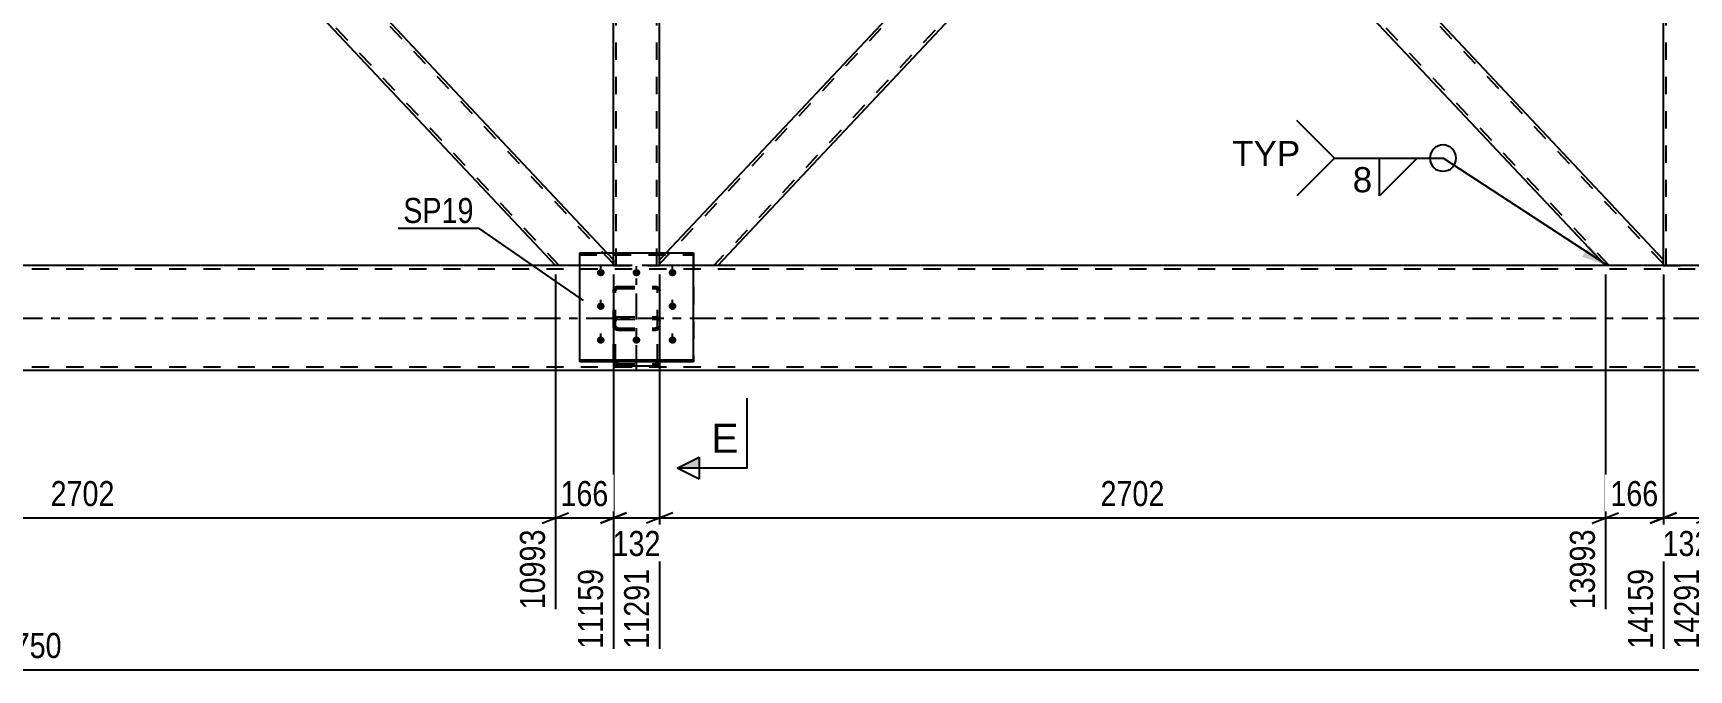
# Model space of a CAD drawing. Header units: millimetres. Extents: x -54 to 787, y -426 to 168.
# Drawn here: x 330.6 to 519.8, y -167.8 to -95 of the extents above; entities that cross this region are included whole.
import ezdxf

# ---------------------------------------------------------------- set-up
doc = ezdxf.new("R2010")
doc.units = ezdxf.units.MM
doc.linetypes.add('DXK_LINE_DOT2', pattern=[3.9198, 1.9599, -1.9599])
doc.linetypes.add('DXK_LINE_DOT3', pattern=[5.9187, 2.979, -0.9799, 0.9799, -0.9799])
doc.styles.add('Arial', font='ARIAL.TTF', dxfattribs={"height": 0.2})
doc.styles.add('Arial Narrow', font='ARIALN.TTF', dxfattribs={"height": 0.2})

# ---------------------------------------------------------------- blocks, each defined once
blk = doc.blocks.new('Part-761549023-3673 - 3598')
at = {"color": 7, "linetype": 'DXK_LINE_DOT2'}
for p, q in [((522.18, -6), (516.9, -6)), ((516.9, -6.66), (516.9, -6)), ((517.22, -121.6), (517.22, -6)), ((521.86, -121.6), (521.86, -6)), ((522.18, -6.66), (522.18, -6)), ((516.9, -121.6), (516.9, -120.94)), ((522.18, -121.6), (522.18, -120.94)), ((516.9, -121.6), (522.18, -121.6))]:
    blk.add_line(p, q, dxfattribs=at)
at = {"color": 2, "linetype": 'Continuous'}
for p, q in [((516.9, -120.94), (516.9, -6.66)), ((522.18, -120.94), (522.18, -6.66))]:
    blk.add_line(p, q, dxfattribs=at)
blk = doc.blocks.new('Part-761549023-3856 - 3598')
at = {"color": 7, "linetype": 'DXK_LINE_DOT2'}
for p, q in [((618.54, -122), (20.9, -122)), ((618.54, -121.6), (41.94, -121.6)), ((406.05, -121.6), (393.05, -121.6)), ((618.54, -133.2), (20.9, -133.2))]:
    blk.add_line(p, q, dxfattribs=at)
at = {"color": 2, "linetype": 'Continuous'}
for p, q in [((393.05, -121.6), (166.05, -121.6)), ((613.74, -121.6), (406.05, -121.6)), ((613.74, -133.6), (20.9, -133.6))]:
    blk.add_line(p, q, dxfattribs=at)
at = {"color": 7, "linetype": 'DXK_LINE_DOT3'}
blk.add_line((20.9, -127.6), (618.54, -127.6), dxfattribs=at)
blk = doc.blocks.new('Part-761549023-3743 - 3598')
at = {"color": 2, "linetype": 'Continuous'}
for p, q in [((339.54, -67.65), (343.16, -63.8)), ((343.16, -63.8), (396.16, -120.15)), ((390.27, -121.6), (339.54, -67.65))]:
    blk.add_line(p, q, dxfattribs=at)
at = {"color": 7, "linetype": 'DXK_LINE_DOT2'}
for p, q in [((396.9, -121.41), (342.94, -64.03)), ((339.76, -67.42), (339.78, -67.4)), ((390.71, -121.6), (339.76, -67.42)), ((396.16, -120.15), (396.9, -120.94)), ((396.9, -120.94), (396.9, -121.6)), ((396.9, -121.6), (390.27, -121.6))]:
    blk.add_line(p, q, dxfattribs=at)
blk = doc.blocks.new('Part-761549023-3723 - 3598')
at = {"color": 7, "linetype": 'DXK_LINE_DOT2'}
for p, q in [((390.71, -6), (282.18, -121.41)), ((396.9, -6.19), (288.37, -121.6)), ((396.9, -6), (390.27, -6)), ((339.54, -59.95), (335.92, -63.8)), ((343.16, -63.8), (339.54, -67.65)), ((288.81, -121.6), (282.18, -121.6))]:
    blk.add_line(p, q, dxfattribs=at)
at = {"color": 2, "linetype": 'Continuous'}
for p, q in [((390.27, -6), (339.54, -59.95)), ((396.9, -6.66), (343.16, -63.8)), ((396.9, -6.66), (396.9, -6)), ((335.92, -63.8), (282.18, -120.94)), ((339.54, -67.65), (288.81, -121.6)), ((282.18, -121.6), (282.18, -120.94))]:
    blk.add_line(p, q, dxfattribs=at)
blk = doc.blocks.new('Part-761549023-3738 - 3598')
at = {"color": 2, "linetype": 'Continuous'}
for p, q in [((463.16, -63.8), (459.54, -67.65)), ((516.9, -120.94), (463.16, -63.8)), ((510.27, -121.6), (459.54, -67.65)), ((516.9, -121.6), (516.9, -120.94))]:
    blk.add_line(p, q, dxfattribs=at)
at = {"color": 7, "linetype": 'DXK_LINE_DOT2'}
for p, q in [((516.9, -121.41), (462.94, -64.03)), ((459.76, -67.42), (459.78, -67.4)), ((510.71, -121.6), (459.76, -67.42)), ((516.9, -121.6), (510.27, -121.6))]:
    blk.add_line(p, q, dxfattribs=at)
blk = doc.blocks.new('Part-761549023-3773 - 3598')
at = {"color": 7, "linetype": 'DXK_LINE_DOT2'}
for p, q in [((396.91, -124.45), (396.95, -124.27)), ((396.91, -132.55), (396.91, -124.45)), ((396.95, -124.27), (397.05, -124.13)), ((397.05, -124.13), (397.21, -124.03)), ((397.17, -124.36), (397.15, -124.45)), ((397.15, -132.55), (397.15, -124.45)), ((397.22, -124.29), (397.17, -124.36)), ((397.21, -124.03), (397.39, -123.99)), ((397.3, -124.24), (397.22, -124.29)), ((397.39, -124.22), (397.3, -124.24)), ((397.39, -123.99), (401.71, -123.99)), ((397.39, -124.22), (401.71, -124.22)), ((401.71, -123.99), (401.89, -124.03)), ((401.8, -124.24), (401.71, -124.22)), ((401.88, -124.29), (401.8, -124.24)), ((401.93, -124.36), (401.88, -124.29)), ((401.89, -124.03), (402.05, -124.13)), ((401.95, -124.45), (401.93, -124.36)), ((401.95, -132.55), (401.95, -124.45)), ((402.05, -124.13), (402.15, -124.27)), ((402.15, -124.27), (402.19, -124.45)), ((402.19, -132.55), (402.19, -124.45)), ((396.95, -127.76), (396.91, -127.95)), ((396.95, -128.68), (396.91, -128.51)), ((397.05, -128.82), (396.95, -128.68)), ((397.15, -127.95), (397.17, -127.85)), ((397.15, -128.51), (397.17, -128.59)), ((397.17, -127.85), (397.22, -127.77)), ((397.17, -128.59), (397.22, -128.66)), ((397.39, -127.44), (397.21, -127.48)), ((397.22, -127.77), (397.3, -127.72)), ((397.22, -128.66), (397.3, -128.71)), ((397.3, -127.72), (397.39, -127.7)), ((397.39, -127.44), (401.71, -127.44)), ((397.39, -127.7), (401.71, -127.7)), ((401.89, -127.48), (401.71, -127.44)), ((401.71, -127.7), (401.8, -127.72)), ((401.8, -127.72), (401.88, -127.77)), ((401.8, -128.71), (401.88, -128.66)), ((401.88, -127.77), (401.93, -127.85)), ((401.88, -128.66), (401.93, -128.59)), ((401.93, -127.85), (401.95, -127.95)), ((401.93, -128.59), (401.95, -128.51)), ((402.15, -128.68), (402.05, -128.82)), ((402.19, -127.95), (402.15, -127.76)), ((402.19, -128.51), (402.15, -128.68)), ((397.21, -128.92), (397.05, -128.82)), ((397.39, -128.96), (397.21, -128.92)), ((397.3, -128.71), (397.39, -128.73)), ((397.39, -128.73), (401.71, -128.73)), ((397.39, -128.96), (401.71, -128.96)), ((401.71, -128.73), (401.8, -128.71)), ((401.89, -128.92), (401.71, -128.96)), ((402.05, -128.82), (401.89, -128.92)), ((396.91, -132.55), (396.95, -132.75)), ((397.17, -132.65), (397.15, -132.55)), ((397.22, -132.73), (397.17, -132.65)), ((397.21, -133.02), (397.39, -133.06)), ((397.3, -132.79), (397.22, -132.73)), ((397.39, -132.81), (397.3, -132.79)), ((397.39, -132.81), (401.71, -132.81)), ((397.39, -133.06), (401.71, -133.06)), ((401.8, -132.79), (401.71, -132.81)), ((401.71, -133.06), (401.89, -133.02)), ((401.88, -132.73), (401.8, -132.79)), ((401.93, -132.65), (401.88, -132.73)), ((401.95, -132.55), (401.93, -132.65)), ((402.15, -132.75), (402.19, -132.55))]:
    blk.add_line(p, q, dxfattribs=at)
for centre, start, end in [((397.41, -127.93), 114.32, 159.2417), ((401.69, -127.93), 20.7583, 65.68), ((397.41, -132.57), 200.7583, 245.68), ((401.69, -132.57), 294.32, 339.2417)]:
    blk.add_arc(centre, 0.496, start, end, dxfattribs=at)
blk = doc.blocks.new('Part-761549023-3713 - 3598')
at = {"color": 7, "linetype": 'DXK_LINE_DOT2'}
for p, q in [((510.71, -6), (402.18, -121.41)), ((516.9, -6.19), (408.37, -121.6)), ((516.9, -6), (510.27, -6)), ((459.54, -59.95), (455.92, -63.8)), ((463.16, -63.8), (459.54, -67.65)), ((402.92, -120.15), (402.18, -120.94)), ((402.18, -121.6), (402.18, -120.94)), ((408.81, -121.6), (402.18, -121.6))]:
    blk.add_line(p, q, dxfattribs=at)
at = {"color": 2, "linetype": 'Continuous'}
for p, q in [((510.27, -6), (459.54, -59.95)), ((516.9, -6.66), (463.16, -63.8)), ((516.9, -6.66), (516.9, -6)), ((455.92, -63.8), (402.92, -120.15)), ((459.54, -67.65), (408.81, -121.6))]:
    blk.add_line(p, q, dxfattribs=at)
blk = doc.blocks.new('Part-761549023-3797 - 3598')
at = {"color": 7, "linetype": 'DXK_LINE_DOT2'}
for p, q in [((396.95, -124.27), (396.91, -124.45)), ((396.91, -132.55), (396.91, -124.45)), ((397.05, -124.13), (396.95, -124.27)), ((397.21, -124.03), (397.05, -124.13)), ((397.15, -124.45), (397.17, -124.36)), ((397.15, -132.55), (397.15, -124.45)), ((397.17, -124.36), (397.22, -124.29)), ((397.39, -123.99), (397.21, -124.03)), ((397.22, -124.29), (397.3, -124.24)), ((397.3, -124.24), (397.39, -124.22)), ((397.39, -123.99), (401.71, -123.99)), ((397.39, -124.22), (401.71, -124.22)), ((401.89, -124.03), (401.71, -123.99)), ((401.71, -124.22), (401.8, -124.24)), ((401.8, -124.24), (401.88, -124.29)), ((401.88, -124.29), (401.93, -124.36)), ((402.05, -124.13), (401.89, -124.03)), ((401.93, -124.36), (401.95, -124.45)), ((401.95, -132.55), (401.95, -124.45)), ((402.15, -124.27), (402.05, -124.13)), ((402.19, -124.45), (402.15, -124.27)), ((402.19, -132.55), (402.19, -124.45)), ((396.91, -127.95), (396.95, -127.76)), ((396.91, -128.51), (396.95, -128.68)), ((396.95, -128.68), (397.05, -128.82)), ((397.17, -127.85), (397.15, -127.95)), ((397.17, -128.59), (397.15, -128.51)), ((397.22, -127.77), (397.17, -127.85)), ((397.22, -128.66), (397.17, -128.59)), ((397.21, -127.48), (397.39, -127.44)), ((397.3, -127.72), (397.22, -127.77)), ((397.3, -128.71), (397.22, -128.66)), ((397.39, -127.7), (397.3, -127.72)), ((397.39, -127.44), (401.71, -127.44)), ((397.39, -127.7), (401.71, -127.7)), ((401.71, -127.44), (401.89, -127.48)), ((401.8, -127.72), (401.71, -127.7)), ((401.88, -127.77), (401.8, -127.72)), ((401.88, -128.66), (401.8, -128.71)), ((401.93, -127.85), (401.88, -127.77)), ((401.93, -128.59), (401.88, -128.66)), ((401.95, -127.95), (401.93, -127.85)), ((401.95, -128.51), (401.93, -128.59)), ((402.05, -128.82), (402.15, -128.68)), ((402.15, -127.76), (402.19, -127.95)), ((402.15, -128.68), (402.19, -128.51)), ((397.05, -128.82), (397.21, -128.92)), ((397.21, -128.92), (397.39, -128.96)), ((397.39, -128.73), (397.3, -128.71)), ((397.39, -128.73), (401.71, -128.73)), ((397.39, -128.96), (401.71, -128.96)), ((401.8, -128.71), (401.71, -128.73)), ((401.71, -128.96), (401.89, -128.92)), ((401.89, -128.92), (402.05, -128.82)), ((396.92, -132.58), (396.91, -132.55)), ((397.15, -132.55), (397.17, -132.65)), ((397.17, -132.65), (397.22, -132.73)), ((397.22, -132.73), (397.3, -132.79)), ((397.3, -132.79), (397.39, -132.81)), ((397.39, -132.81), (401.71, -132.81)), ((401.71, -132.81), (401.8, -132.79)), ((401.8, -132.79), (401.88, -132.73)), ((401.88, -132.73), (401.93, -132.65)), ((401.93, -132.65), (401.95, -132.55)), ((402.19, -132.55), (402.18, -132.58))]:
    blk.add_line(p, q, dxfattribs=at)
at = {"color": 7, "linetype": 'DXK_LINE_DOT3'}
blk.add_line((399.55, -133.67), (399.55, -123.06), dxfattribs=at)
at = {"color": 2, "linetype": 'Continuous'}
for p, q in [((396.95, -132.75), (396.92, -132.58)), ((397.39, -133.06), (397.21, -133.02)), ((397.39, -133.06), (401.71, -133.06)), ((401.89, -133.02), (401.71, -133.06)), ((402.18, -132.58), (402.15, -132.75))]:
    blk.add_line(p, q, dxfattribs=at)
at = {"color": 7, "linetype": 'DXK_LINE_DOT2'}
for centre, start, end in [((397.41, -127.93), 114.3199, 159.2417), ((401.69, -127.93), 20.7583, 65.6801)]:
    blk.add_arc(centre, 0.496, start, end, dxfattribs=at)
at = {"color": 2, "linetype": 'Continuous'}
for centre, start, end in [((397.41, -132.57), 200.7583, 245.6801), ((401.69, -132.57), 294.3199, 339.2417)]:
    blk.add_arc(centre, 0.496, start, end, dxfattribs=at)
blk = doc.blocks.new('Part-761549023-3803 - 3598')
at = {"color": 7, "linetype": 'DXK_LINE_DOT2'}
for p, q in [((402.18, -6), (396.9, -6)), ((396.9, -6.66), (396.9, -6)), ((397.22, -121.6), (397.22, -6)), ((401.86, -121.6), (401.86, -6)), ((402.18, -6.66), (402.18, -6)), ((396.9, -121.6), (396.9, -120.15)), ((402.18, -121.6), (402.18, -120.15)), ((396.9, -121.6), (402.18, -121.6))]:
    blk.add_line(p, q, dxfattribs=at)
at = {"color": 2, "linetype": 'Continuous'}
for p, q in [((396.9, -120.15), (396.9, -6.66)), ((402.18, -120.15), (402.18, -6.66))]:
    blk.add_line(p, q, dxfattribs=at)
blk = doc.blocks.new('Part-761549023-3823 - 3598')
at = {"color": 2, "linetype": 'Continuous'}
for p, q in [((393.05, -120.15), (406.05, -120.15)), ((393.05, -132.58), (393.05, -120.15)), ((406.05, -132.58), (406.05, -120.15)), ((393.05, -132.36), (406.05, -132.36)), ((406.05, -132.58), (393.05, -132.58))]:
    blk.add_line(p, q, dxfattribs=at)
at = {"color": 7, "linetype": 'DXK_LINE_DOT2'}
blk.add_line((393.05, -120.37), (406.05, -120.37), dxfattribs=at)
blk = doc.blocks.new('Part-761549023-3826 - 3598')
at = {"color": 7, "linetype": 'DXK_LINE_DOT2'}
for p, q in [((393.05, -132.58), (393.05, -120.15)), ((393.05, -120.15), (406.05, -120.15)), ((393.05, -120.37), (406.05, -120.37)), ((406.05, -120.15), (406.05, -132.58)), ((393.05, -132.36), (406.05, -132.36)), ((406.05, -132.58), (393.05, -132.58))]:
    blk.add_line(p, q, dxfattribs=at)
blk = doc.blocks.new('Bolt-761549023-3940 - 3598')
at = {"linetype": 'Continuous'}
for points in [[(395.45, -122.82), (395.36, -122.81), (395.27, -122.78), (395.19, -122.74), (395.12, -122.68), (395.07, -122.61), (395.03, -122.53), (395.01, -122.45), (395.01, -122.36), (395.03, -122.28), (395.07, -122.2), (395.12, -122.13), (395.19, -122.07), (395.27, -122.03), (395.36, -122), (395.45, -121.99), (395.54, -122), (395.63, -122.03), (395.71, -122.07), (395.78, -122.13), (395.83, -122.2), (395.87, -122.28), (395.89, -122.36), (395.89, -122.45), (395.87, -122.53), (395.83, -122.61), (395.78, -122.68), (395.71, -122.74), (395.63, -122.78), (395.54, -122.81)], [(399.53, -122.82), (399.44, -122.81), (399.35, -122.78), (399.27, -122.74), (399.2, -122.68), (399.15, -122.61), (399.11, -122.53), (399.09, -122.45), (399.09, -122.36), (399.11, -122.28), (399.15, -122.2), (399.2, -122.13), (399.27, -122.07), (399.35, -122.03), (399.44, -122), (399.53, -121.99), (399.62, -122), (399.71, -122.03), (399.79, -122.07), (399.86, -122.13), (399.91, -122.2), (399.95, -122.28), (399.97, -122.36), (399.97, -122.45), (399.95, -122.53), (399.91, -122.61), (399.86, -122.68), (399.79, -122.74), (399.71, -122.78), (399.62, -122.81)], [(403.65, -122.82), (403.56, -122.81), (403.47, -122.78), (403.39, -122.74), (403.32, -122.68), (403.27, -122.61), (403.23, -122.53), (403.21, -122.45), (403.21, -122.36), (403.23, -122.28), (403.27, -122.2), (403.32, -122.13), (403.39, -122.07), (403.47, -122.03), (403.56, -122), (403.65, -121.99), (403.74, -122), (403.83, -122.03), (403.91, -122.07), (403.98, -122.13), (404.03, -122.2), (404.07, -122.28), (404.09, -122.36), (404.09, -122.45), (404.07, -122.53), (404.03, -122.61), (403.98, -122.68), (403.91, -122.74), (403.83, -122.78), (403.74, -122.81)], [(395.45, -126.65), (395.36, -126.64), (395.27, -126.62), (395.19, -126.57), (395.12, -126.51), (395.07, -126.44), (395.03, -126.37), (395.01, -126.28), (395.01, -126.19), (395.03, -126.11), (395.07, -126.03), (395.12, -125.96), (395.19, -125.9), (395.27, -125.86), (395.36, -125.83), (395.45, -125.82), (395.54, -125.83), (395.63, -125.86), (395.71, -125.9), (395.78, -125.96), (395.83, -126.03), (395.87, -126.11), (395.89, -126.19), (395.89, -126.28), (395.87, -126.37), (395.83, -126.44), (395.78, -126.51), (395.71, -126.57), (395.63, -126.62), (395.54, -126.64)], [(403.65, -126.65), (403.56, -126.64), (403.47, -126.62), (403.39, -126.57), (403.32, -126.51), (403.27, -126.44), (403.23, -126.37), (403.21, -126.28), (403.21, -126.19), (403.23, -126.11), (403.27, -126.03), (403.32, -125.96), (403.39, -125.9), (403.47, -125.86), (403.56, -125.83), (403.65, -125.82), (403.74, -125.83), (403.83, -125.86), (403.91, -125.9), (403.98, -125.96), (404.03, -126.03), (404.07, -126.11), (404.09, -126.19), (404.09, -126.28), (404.07, -126.37), (404.03, -126.44), (403.98, -126.51), (403.91, -126.57), (403.83, -126.62), (403.74, -126.64)], [(395.45, -130.52), (395.36, -130.51), (395.27, -130.49), (395.19, -130.44), (395.12, -130.39), (395.07, -130.32), (395.03, -130.24), (395.01, -130.15), (395.01, -130.07), (395.03, -129.98), (395.07, -129.9), (395.12, -129.83), (395.19, -129.78), (395.27, -129.73), (395.36, -129.71), (395.45, -129.7), (395.54, -129.71), (395.63, -129.73), (395.71, -129.78), (395.78, -129.83), (395.83, -129.9), (395.87, -129.98), (395.89, -130.07), (395.89, -130.15), (395.87, -130.24), (395.83, -130.32), (395.78, -130.39), (395.71, -130.44), (395.63, -130.49), (395.54, -130.51)], [(399.53, -130.52), (399.44, -130.51), (399.35, -130.49), (399.27, -130.44), (399.2, -130.39), (399.15, -130.32), (399.11, -130.24), (399.09, -130.15), (399.09, -130.07), (399.11, -129.98), (399.15, -129.9), (399.2, -129.83), (399.27, -129.78), (399.35, -129.73), (399.44, -129.71), (399.53, -129.7), (399.62, -129.71), (399.71, -129.73), (399.79, -129.78), (399.86, -129.83), (399.91, -129.9), (399.95, -129.98), (399.97, -130.07), (399.97, -130.15), (399.95, -130.24), (399.91, -130.32), (399.86, -130.39), (399.79, -130.44), (399.71, -130.49), (399.62, -130.51)], [(403.65, -130.52), (403.56, -130.51), (403.47, -130.49), (403.39, -130.44), (403.32, -130.39), (403.27, -130.32), (403.23, -130.24), (403.21, -130.15), (403.21, -130.07), (403.23, -129.98), (403.27, -129.9), (403.32, -129.83), (403.39, -129.78), (403.47, -129.73), (403.56, -129.71), (403.65, -129.7), (403.74, -129.71), (403.83, -129.73), (403.91, -129.78), (403.98, -129.83), (404.03, -129.9), (404.07, -129.98), (404.09, -130.07), (404.09, -130.15), (404.07, -130.24), (404.03, -130.32), (403.98, -130.39), (403.91, -130.44), (403.83, -130.49), (403.74, -130.51)]]:
    blk.add_hatch(color=1, dxfattribs=at).paths.add_polyline_path(points)
at = {"color": 1, "linetype": 'Continuous'}
for p, q in [((395.45, -122.8), (395.45, -121.67)), ((399.53, -122.8), (399.53, -121.67)), ((403.65, -122.8), (403.65, -121.67)), ((395.45, -126.63), (395.45, -125.5)), ((403.65, -126.63), (403.65, -125.5)), ((395.45, -130.51), (395.45, -129.37)), ((399.53, -130.51), (399.53, -129.37)), ((403.65, -130.51), (403.65, -129.37))]:
    blk.add_line(p, q, dxfattribs=at)
blk = doc.blocks.new('Bolt-761549023-3941 - 3598')
at = {"color": 1, "linetype": 'DXK_LINE_DOT2'}
for p, q in [((395.45, -122.8), (395.45, -121.67)), ((399.53, -122.8), (399.53, -121.67)), ((403.65, -122.8), (403.65, -121.67)), ((395.45, -126.67), (395.45, -125.54)), ((403.65, -126.67), (403.65, -125.54)), ((395.45, -130.51), (395.45, -129.37)), ((399.53, -130.51), (399.53, -129.37)), ((403.65, -130.51), (403.65, -129.37))]:
    blk.add_line(p, q, dxfattribs=at)
blk = doc.blocks.new('StraightDimension-761549023-8371 - 3598')
at = {"color": 7, "linetype": 'Continuous'}
for p, q in [((402.18, -122.6), (402.18, -165.37)), ((510.27, -122.6), (510.27, -160.87)), ((403.68, -149.83), (400.68, -151.03)), ((402.18, -150.43), (510.27, -150.43)), ((508.77, -151.03), (511.77, -149.83))]:
    blk.add_line(p, q, dxfattribs=at)
at = {"color": 0}
blk.add_wipeout([(460.48, -149.68), (460.48, -145.48), (451.97, -145.48), (451.97, -149.68)], dxfattribs=at)
at = {"color": 0, "linetype": 'Continuous'}
blk.add_wipeout([(509.67, -151.13), (505.47, -151.13), (505.47, -161.47), (509.67, -161.47)], dxfattribs=at)
at = {"color": 3, "style": 'Arial Narrow'}
blk.add_text('2702', height=2.863, dxfattribs=at).set_placement((452.57, -149.08))
at = {"color": 3, "linetype": 'Continuous', "style": 'Arial Narrow'}
blk.add_text('13993', height=2.863, rotation=90.0002, dxfattribs=at).set_placement((509.07, -160.87))
blk = doc.blocks.new('StraightDimension-761549023-8370 - 3598')
at = {"color": 7, "linetype": 'Continuous'}
for p, q in [((510.27, -122.6), (510.27, -160.87)), ((516.9, -122.6), (516.9, -165.37)), ((508.77, -151.03), (511.77, -149.83)), ((510.27, -150.43), (516.9, -150.43)), ((518.4, -149.83), (515.4, -151.03))]:
    blk.add_line(p, q, dxfattribs=at)
at = {"color": 0}
blk.add_wipeout([(516.93, -149.68), (516.93, -145.48), (510.24, -145.48), (510.24, -149.68)], dxfattribs=at)
at = {"color": 0, "linetype": 'Continuous'}
blk.add_wipeout([(516.3, -155.63), (512.1, -155.63), (512.1, -165.97), (516.3, -165.97)], dxfattribs=at)
at = {"color": 3, "style": 'Arial Narrow'}
blk.add_text('166', height=2.863, dxfattribs=at).set_placement((510.84, -149.08))
at = {"color": 3, "linetype": 'Continuous', "style": 'Arial Narrow'}
blk.add_text('14159', height=2.863, rotation=90.0002, dxfattribs=at).set_placement((515.7, -165.37))
blk = doc.blocks.new('StraightDimension-761549023-8369 - 3598')
at = {"color": 7, "linetype": 'Continuous'}
for p, q in [((516.9, -122.6), (516.9, -165.37)), ((522.18, -122.6), (522.18, -165.37)), ((515.4, -151.03), (518.4, -149.83)), ((516.9, -150.43), (522.18, -150.43)), ((523.68, -149.83), (520.68, -151.03))]:
    blk.add_line(p, q, dxfattribs=at)
at = {"color": 0}
blk.add_wipeout([(522.88, -155.38), (522.88, -151.18), (516.2, -151.18), (516.2, -155.38)], dxfattribs=at)
at = {"color": 0, "linetype": 'Continuous'}
blk.add_wipeout([(521.58, -155.63), (517.38, -155.63), (517.38, -165.97), (521.58, -165.97)], dxfattribs=at)
at = {"color": 3, "style": 'Arial Narrow'}
blk.add_text('132', height=2.863, dxfattribs=at).set_placement((516.8, -154.78))
at = {"color": 3, "linetype": 'Continuous', "style": 'Arial Narrow'}
blk.add_text('14291', height=2.863, rotation=90.0002, dxfattribs=at).set_placement((520.98, -165.37))
blk = doc.blocks.new('StraightDimension-761549023-8372 - 3598')
at = {"color": 7, "linetype": 'Continuous'}
for p, q in [((396.9, -122.6), (396.9, -165.37)), ((402.18, -122.6), (402.18, -165.37)), ((395.4, -151.03), (398.4, -149.83)), ((396.9, -150.43), (402.18, -150.43)), ((403.68, -149.83), (400.68, -151.03))]:
    blk.add_line(p, q, dxfattribs=at)
at = {"color": 0}
blk.add_wipeout([(402.88, -155.38), (402.88, -151.18), (396.2, -151.18), (396.2, -155.38)], dxfattribs=at)
at = {"color": 0, "linetype": 'Continuous'}
blk.add_wipeout([(401.58, -155.63), (397.38, -155.63), (397.38, -165.97), (401.58, -165.97)], dxfattribs=at)
at = {"color": 3, "style": 'Arial Narrow'}
blk.add_text('132', height=2.863, dxfattribs=at).set_placement((396.8, -154.78))
at = {"color": 3, "linetype": 'Continuous', "style": 'Arial Narrow'}
blk.add_text('11291', height=2.863, rotation=90.0002, dxfattribs=at).set_placement((400.98, -165.37))
blk = doc.blocks.new('StraightDimension-761549023-8373 - 3598')
at = {"color": 7, "linetype": 'Continuous'}
for p, q in [((390.27, -122.6), (390.27, -160.87)), ((396.9, -122.6), (396.9, -165.37)), ((388.77, -151.03), (391.77, -149.83)), ((390.27, -150.43), (396.9, -150.43)), ((398.4, -149.83), (395.4, -151.03))]:
    blk.add_line(p, q, dxfattribs=at)
at = {"color": 0}
blk.add_wipeout([(396.93, -149.68), (396.93, -145.48), (390.24, -145.48), (390.24, -149.68)], dxfattribs=at)
at = {"color": 0, "linetype": 'Continuous'}
blk.add_wipeout([(396.3, -155.63), (392.1, -155.63), (392.1, -165.97), (396.3, -165.97)], dxfattribs=at)
at = {"color": 3, "style": 'Arial Narrow'}
blk.add_text('166', height=2.863, dxfattribs=at).set_placement((390.84, -149.08))
at = {"color": 3, "linetype": 'Continuous', "style": 'Arial Narrow'}
blk.add_text('11159', height=2.863, rotation=90.0002, dxfattribs=at).set_placement((395.7, -165.37))
blk = doc.blocks.new('StraightDimension-761549023-8374 - 3598')
at = {"color": 7, "linetype": 'Continuous'}
for p, q in [((282.18, -122.6), (282.18, -163.54)), ((390.27, -122.6), (390.27, -160.87)), ((283.68, -149.83), (280.68, -151.03)), ((282.18, -150.43), (390.27, -150.43)), ((388.77, -151.03), (391.77, -149.83))]:
    blk.add_line(p, q, dxfattribs=at)
at = {"color": 0}
blk.add_wipeout([(340.48, -149.68), (340.48, -145.48), (331.97, -145.48), (331.97, -149.68)], dxfattribs=at)
at = {"color": 0, "linetype": 'Continuous'}
blk.add_wipeout([(389.67, -151.13), (385.47, -151.13), (385.47, -161.47), (389.67, -161.47)], dxfattribs=at)
at = {"color": 3, "style": 'Arial Narrow'}
blk.add_text('2702', height=2.863, dxfattribs=at).set_placement((332.57, -149.08))
at = {"color": 3, "linetype": 'Continuous', "style": 'Arial Narrow'}
blk.add_text('10993', height=2.863, rotation=90.0002, dxfattribs=at).set_placement((389.07, -160.87))
blk = doc.blocks.new('StraightDimension-761549023-13310 - 3598')
at = {"color": 7, "linetype": 'Continuous'}
blk.add_line((-1, -167.79), (659.54, -167.79), dxfattribs=at)
at = {"color": 0}
blk.add_wipeout([(334.44, -167.04), (334.44, -162.84), (324.1, -162.84), (324.1, -167.04)], dxfattribs=at)
at = {"color": 3, "style": 'Arial Narrow'}
blk.add_text('17750', height=2.863, dxfattribs=at).set_placement((324.7, -166.44))
blk = doc.blocks.new('Mark-761549023-3819 - 3598')
at = {"color": 0}
blk.add_wipeout([(380.91, -116.73), (380.91, -113.73), (372.88, -113.73), (372.88, -116.73)], dxfattribs=at)
blk.add_wipeout([(380.91, -116.73), (380.91, -113.73), (372.88, -113.73), (372.88, -116.73)], dxfattribs=at)
at = {"color": 30, "linetype": 'Continuous'}
for p in [(372.28, -117.33), (393.46, -125.59)]:
    blk.add_line(p, (381.51, -117.33), dxfattribs=at)
at = {"color": 3, "style": 'Arial Narrow'}
blk.add_text('SP19', height=2.863, dxfattribs=at).set_placement((372.88, -116.73))
blk = doc.blocks.new('SectionMark-761549023-4984 - 3598')
at = {"linetype": 'Continuous'}
for points in [[(406.68, 24.38), (406.68, 23.13), (404.18, 24.38)], [(406.68, -143.49), (406.68, -144.74), (404.18, -144.74)]]:
    blk.add_hatch(color=6, dxfattribs=at).paths.add_polyline_path(points)
at = {"color": 6, "linetype": 'Continuous'}
for p, q in [((404.18, 24.38), (406.68, 25.63)), ((406.68, 23.13), (406.68, 25.63)), ((412.18, 24.38), (404.18, 24.38)), ((404.18, 24.38), (406.68, 23.13)), ((412.18, 24.38), (412.18, 16.38)), ((412.18, -144.74), (412.18, -136.74)), ((404.18, -144.74), (406.68, -143.49)), ((406.68, -143.49), (406.68, -145.99)), ((412.18, -144.74), (404.18, -144.74)), ((406.68, -145.99), (404.18, -144.74))]:
    blk.add_line(p, q, dxfattribs=at)
at = {"color": 0, "linetype": 'Continuous'}
for points in [[(411.18, 19.13), (411.18, 22.63), (408.07, 22.63), (408.07, 19.13)], [(411.18, -142.99), (411.18, -139.49), (408.07, -139.49), (408.07, -142.99)]]:
    blk.add_wipeout(points, dxfattribs=at)
at = {"color": 3, "linetype": 'Continuous', "style": 'Arial'}
for p in [(408.07, 19.13), (408.07, -142.99)]:
    blk.add_text('E', height=3.34, dxfattribs=at).set_placement(p)
blk = doc.blocks.new('WeldMark-761549023-4996 - 3598')
at = {"linetype": 'Continuous'}
blk.add_hatch(color=30, dxfattribs=at).paths.add_polyline_path([(508.42, -119.33), (510.52, -121.6), (507.6, -120.59)])
at = {"color": 3, "linetype": 'Continuous'}
for q in [(475, -105.04), (475, -113.61)]:
    blk.add_line((479.29, -109.32), q, dxfattribs=at)
at = {"color": 30, "linetype": 'Continuous'}
blk.add_line((510.52, -121.6), (491.71, -109.32), dxfattribs=at)
at = {"color": 3, "linetype": 'Continuous'}
for start, end in [(90, 270), (270, 90)]:
    blk.add_arc((491.71, -109.32), 1.5, start, end, dxfattribs=at)
at = {"color": 0}
blk.add_wipeout([(483.81, -113.42), (483.81, -110.02), (481.19, -110.02), (481.19, -113.42)], dxfattribs=at)
at = {"color": 30, "linetype": 'Continuous'}
blk.add_line((479.29, -109.32), (491.71, -109.32), dxfattribs=at)
at = {"color": 3, "linetype": 'Continuous'}
for p, q in [((484.47, -109.32), (488.75, -109.32)), ((488.75, -109.32), (484.47, -113.61)), ((484.47, -113.61), (484.47, -109.32))]:
    blk.add_line(p, q, dxfattribs=at)
at = {"color": 3, "style": 'Arial'}
blk.add_text('8', height=2.87, dxfattribs=at).set_placement((481.39, -113.22))
at = {"color": 0, "linetype": 'Continuous'}
blk.add_wipeout([(475.39, -110.22), (475.39, -107.22), (467.61, -107.22), (467.61, -110.22)], dxfattribs=at)
blk.add_wipeout([(475.39, -110.22), (475.39, -107.22), (467.61, -107.22), (467.61, -110.22)], dxfattribs=at)
at = {"color": 3, "linetype": 'Continuous', "style": 'Arial'}
blk.add_text('TYP', height=2.865, dxfattribs=at).set_placement((467.61, -110.22))

msp = doc.modelspace()

# ---------------------------------------------------------------- block references
for name in ['Part-761549023-3723 - 3598', 'Part-761549023-3803 - 3598', 'Part-761549023-3713 - 3598', 'Part-761549023-3673 - 3598', 'Part-761549023-3743 - 3598', 'Part-761549023-3738 - 3598', 'Part-761549023-3823 - 3598', 'Part-761549023-3826 - 3598', 'Part-761549023-3856 - 3598', 'Bolt-761549023-3940 - 3598', 'Bolt-761549023-3941 - 3598', 'Part-761549023-3797 - 3598', 'Part-761549023-3773 - 3598']:
    msp.add_blockref(name, (0, 0))

# ---------------------------------------------------------------- next in the draw order: block references
msp.add_blockref('StraightDimension-761549023-8371 - 3598', (0, 0))

# ---------------------------------------------------------------- next in the draw order: block references
for name in ['StraightDimension-761549023-8372 - 3598', 'StraightDimension-761549023-8370 - 3598']:
    msp.add_blockref(name, (0, 0))

# ---------------------------------------------------------------- next in the draw order: block references
for name in ['StraightDimension-761549023-8373 - 3598', 'StraightDimension-761549023-8369 - 3598']:
    msp.add_blockref(name, (0, 0))

# ---------------------------------------------------------------- next in the draw order: block references
msp.add_blockref('StraightDimension-761549023-8374 - 3598', (0, 0))

# ---------------------------------------------------------------- next in the draw order: block references
msp.add_blockref('StraightDimension-761549023-13310 - 3598', (0, 0))

# ---------------------------------------------------------------- next in the draw order: block references
for name in ['SectionMark-761549023-4984 - 3598', 'WeldMark-761549023-4996 - 3598', 'Mark-761549023-3819 - 3598']:
    msp.add_blockref(name, (0, 0))

doc.saveas('drawing.dxf')
